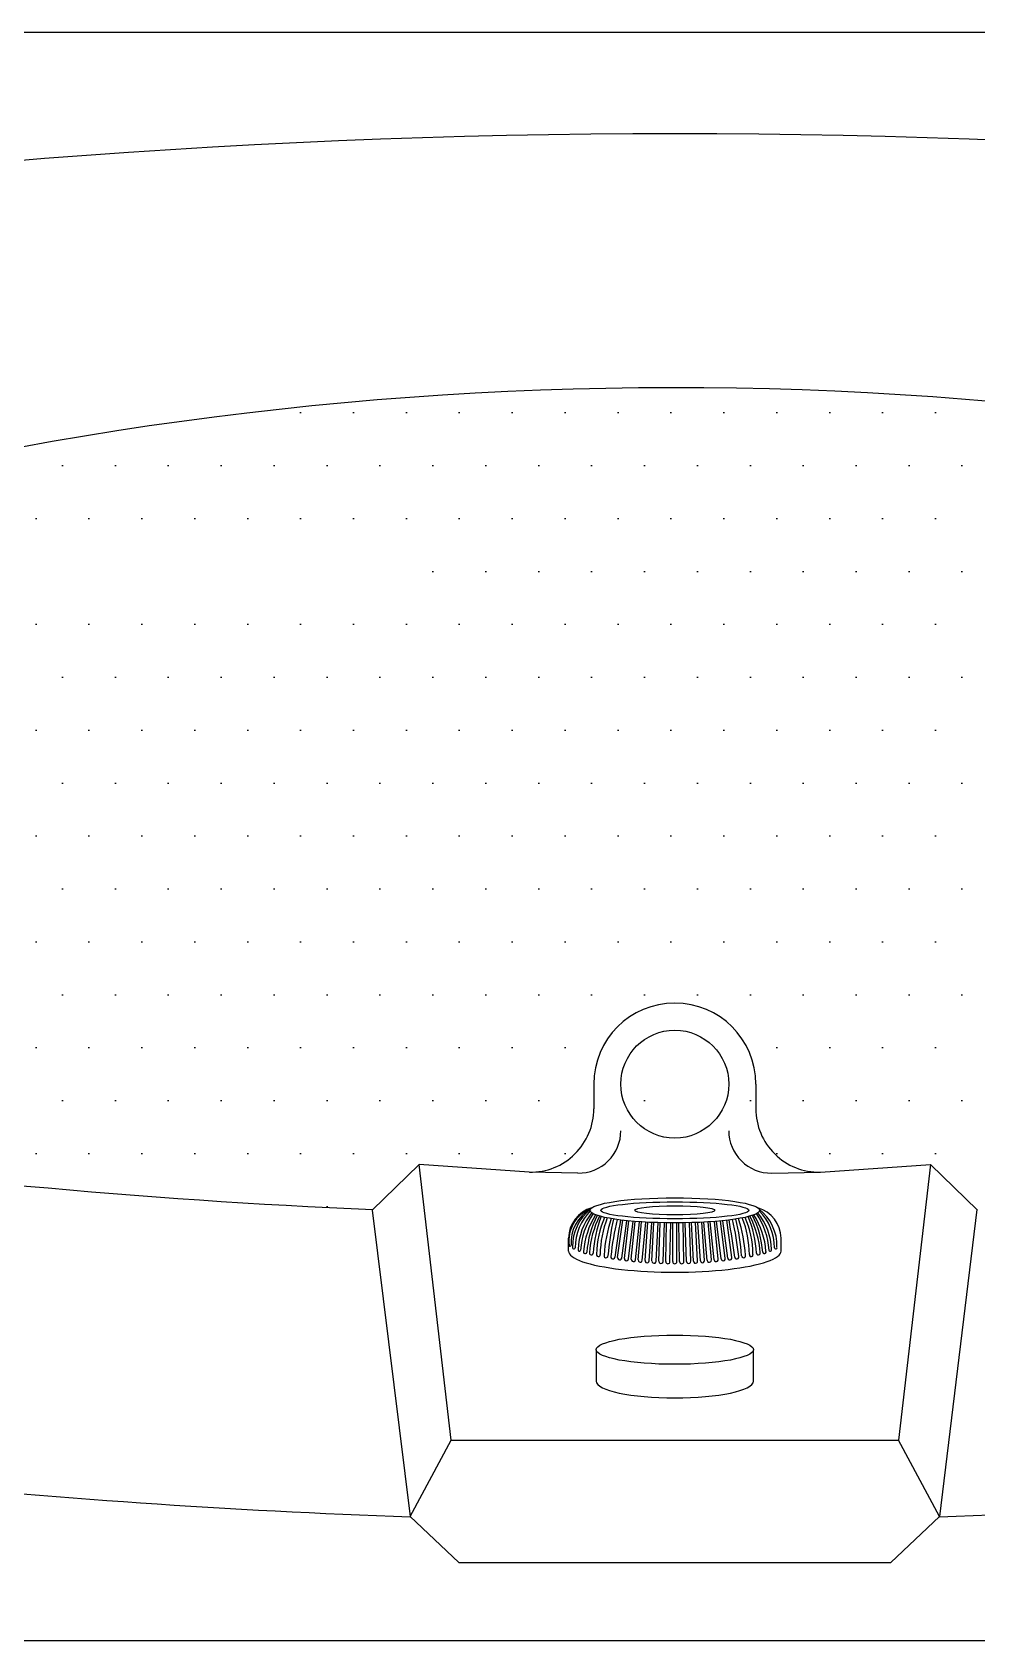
# Model space of a CAD drawing. Header units: millimetres. Extents: x -1273.06 to -1271.56, y 2243.96 to 2244.72.
# Drawn here: x -1272.616 to -1272.17, y 2243.96 to 2244.72 of the extents above; entities that cross this region are included whole.
import ezdxf

# ---------------------------------------------------------------- set-up
doc = ezdxf.new("R2010")
doc.units = ezdxf.units.MM
doc.header["$LTSCALE"] = 10
doc.layers.add('jacuzzi', color=1, linetype='Continuous')

msp = doc.modelspace()

# ---------------------------------------------------------------- hatches: boundary and pattern name
at = {"layer": 'jacuzzi'}
h = msp.add_hatch(dxfattribs=at)
h.set_pattern_fill('DOTS', color=256, scale=0.4, style=0)
h.set_pattern_definition([(0, (-1272.264676, 2242.99028), (0.0125, 0.025), [0, -0.025])])
edge = h.paths.add_edge_path()
edge.add_arc((-1272.31284, 2242.83586), 1.7162, 73.48765, 106.62594)
edge.add_arc((-1271.83813, 2244.43718), 0.046, 26.11047, 73.48765)
edge.add_arc((-1272.03629, 2244.34006), 0.26667, 333.41992, 386.11047)
edge.add_arc((-1271.83894, 2244.24132), 0.046, 278.34849, 333.41992)
edge.add_arc((-1272.31284, 2247.47068), 3.30995, 272.47096, 278.34849)
edge.add_line((-1272.16985, 2244.16353), (-1272.19201, 2244.18503))
edge.add_line((-1272.24395, 2244.18145), (-1272.19201, 2244.18503))
edge.add_arc((-1272.24458, 2244.21145), 0.03, 180, 270.79727)
edge.add_arc((-1272.31284, 2244.22306), 0.03827, 0, 180)
edge.add_arc((-1272.38111, 2244.21145), 0.03, 269.20273, 360)
edge.add_line((-1272.27458, 2244.22306), (-1272.27458, 2244.21145))
edge.add_line((-1272.35111, 2244.22306), (-1272.35111, 2244.21145))
edge.add_line((-1272.38173, 2244.18145), (-1272.43367, 2244.18503))
edge.add_line((-1272.45584, 2244.16353), (-1272.43367, 2244.18503))
edge.add_arc((-1272.31284, 2247.47068), 3.30995, 261.85194, 267.52904)
edge.add_arc((-1272.77545, 2244.23968), 0.046, 212.55924, 261.85194)
edge.add_arc((-1272.58946, 2244.35844), 0.26667, 181.37134, 212.55924)
edge.add_arc((-1272.58946, 2244.34568), 0.26667, 155.75947, 178.62866)
edge.add_arc((-1272.79075, 2244.43631), 0.04592, 106.62594, 155.75947)

# ---------------------------------------------------------------- linework, layer by layer
for p, q in [((-1272.35111, 2244.22306), (-1272.35111, 2244.21145)), ((-1272.27458, 2244.22306), (-1272.27458, 2244.21145)), ((-1272.45584, 2244.16353), (-1272.43367, 2244.18503)), ((-1272.38173, 2244.18145), (-1272.43367, 2244.18503)), ((-1272.41857, 2244.05485), (-1272.43367, 2244.18503)), ((-1272.35862, 2244.18105), (-1272.38173, 2244.18145)), ((-1272.26706, 2244.18105), (-1272.24395, 2244.18145)), ((-1272.24395, 2244.18145), (-1272.19201, 2244.18503)), ((-1272.19201, 2244.18503), (-1272.20711, 2244.05485)), ((-1272.16985, 2244.16353), (-1272.19201, 2244.18503)), ((-1272.45584, 2244.16353), (-1272.43784, 2244.01872)), ((-1272.33986, 2244.14116), (-1272.33746, 2244.15876)), ((-1272.33795, 2244.14088), (-1272.33546, 2244.15854)), ((-1272.33662, 2244.14072), (-1272.33451, 2244.15845)), ((-1272.28907, 2244.14072), (-1272.29118, 2244.15845)), ((-1272.28775, 2244.14088), (-1272.29023, 2244.15854)), ((-1272.28584, 2244.14116), (-1272.28824, 2244.15876)), ((-1272.17014, 2244.16381), (-1272.18784, 2244.01872)), ((-1272.3347, 2244.14047), (-1272.33251, 2244.15827)), ((-1272.33339, 2244.14033), (-1272.33156, 2244.15819)), ((-1272.33145, 2244.14012), (-1272.32956, 2244.15805)), ((-1272.33014, 2244.14), (-1272.32861, 2244.15798)), ((-1272.32819, 2244.13982), (-1272.32661, 2244.15786)), ((-1272.32689, 2244.13972), (-1272.32566, 2244.15782)), ((-1272.32493, 2244.13958), (-1272.32366, 2244.15772)), ((-1272.32364, 2244.13951), (-1272.32271, 2244.15769)), ((-1272.32166, 2244.1394), (-1272.3207, 2244.15762)), ((-1272.32038, 2244.13935), (-1272.31975, 2244.15759)), ((-1272.31839, 2244.13928), (-1272.31775, 2244.15755)), ((-1272.31712, 2244.13924), (-1272.3168, 2244.15753)), ((-1272.31512, 2244.13921), (-1272.3148, 2244.15751)), ((-1272.31385, 2244.1392), (-1272.31385, 2244.1575)), ((-1272.31185, 2244.1392), (-1272.31185, 2244.1575)), ((-1272.31058, 2244.13921), (-1272.3109, 2244.15751)), ((-1272.30858, 2244.13924), (-1272.3089, 2244.15753)), ((-1272.30731, 2244.13928), (-1272.30794, 2244.15755)), ((-1272.30532, 2244.13935), (-1272.30594, 2244.15759)), ((-1272.30404, 2244.1394), (-1272.30499, 2244.15762)), ((-1272.30206, 2244.13951), (-1272.30299, 2244.15769)), ((-1272.30077, 2244.13958), (-1272.30204, 2244.15772)), ((-1272.29881, 2244.13972), (-1272.30004, 2244.15781)), ((-1272.29751, 2244.13982), (-1272.29909, 2244.15786)), ((-1272.29555, 2244.14), (-1272.29708, 2244.15798)), ((-1272.29425, 2244.14012), (-1272.29613, 2244.15804)), ((-1272.29231, 2244.14033), (-1272.29413, 2244.15819)), ((-1272.291, 2244.14047), (-1272.29318, 2244.15827)), ((-1272.3631, 2244.14416), (-1272.36304, 2244.15029)), ((-1272.3631, 2244.14416), (-1272.36304, 2244.15029)), ((-1272.2626, 2244.14416), (-1272.26265, 2244.15029)), ((-1272.34998, 2244.09761), (-1272.34998, 2244.08274)), ((-1272.27571, 2244.08274), (-1272.27571, 2244.09761)), ((-1272.43784, 2244.01872), (-1272.41857, 2244.05485)), ((-1272.41857, 2244.05485), (-1272.20711, 2244.05485)), ((-1272.18784, 2244.01872), (-1272.20711, 2244.05485)), ((-1272.43784, 2244.01872), (-1272.41488, 2243.99706)), ((-1272.18784, 2244.01872), (-1272.2108, 2243.99706)), ((-1272.41488, 2243.99706), (-1272.2108, 2243.99706))]:
    msp.add_line(p, q, dxfattribs=at)
at = {"layer": 'jacuzzi', "color": 3}
msp.add_lwpolyline([(-1273.03988, 2244.72006, 0.414214), (-1273.06284, 2244.6971, -0.414214), (-1273.03988, 2244.72006), (-1271.5858, 2244.72006, -0.414214), (-1271.56284, 2244.6971), (-1271.56284, 2243.98302, -0.414214), (-1271.5858, 2243.96006), (-1273.03988, 2243.96006, -0.414214), (-1273.06284, 2243.98302), (-1273.06284, 2244.6971)], format="xyb", dxfattribs=at)
at = {"layer": 'jacuzzi'}
msp.add_circle((-1272.31284, 2244.22306), 0.0255, dxfattribs=at)
for centre, radius, start, end in [((-1272.31284, 2240.89374), 3.77832, 80.34597, 99.65403), ((-1272.31284, 2242.83586), 1.7162, 73.48765, 106.62594), ((-1272.31284, 2244.22306), 0.03827, 0, 180), ((-1272.38111, 2244.21145), 0.03, 269.20273, 0), ((-1272.24458, 2244.21145), 0.03, 180, 270.79727), ((-1272.35834, 2244.20105), 0.02, 269.20273, 0), ((-1272.26734, 2244.20105), 0.02, 180, 270.79727), ((-1272.31284, 2247.47068), 3.30995, 261.85194, 267.52904), ((-1272.34805, 2244.15016), 0.015, 105.49086, 179.5), ((-1272.34635, 2244.14901), 0.01653, 113.122, 187.41373), ((-1272.34381, 2244.14816), 0.01811, 119.4273, 183.95223), ((-1272.33929, 2244.14672), 0.02184, 127.83142, 181.64557), ((-1272.33561, 2244.14589), 0.02433, 134.33093, 180.23211), ((-1272.32973, 2244.14409), 0.02882, 140.68054, 178.32518), ((-1272.32419, 2244.14288), 0.03321, 145.10746, 176.97963), ((-1272.31898, 2244.14145), 0.03705, 147.54921, 176.04178), ((-1272.30744, 2244.13984), 0.04715, 153.23283, 175.40844), ((-1272.31058, 2244.14089), 0.04266, 152.31978, 176.65283), ((-1272.29355, 2244.13924), 0.05807, 158.52803, 176.09219), ((-1272.30583, 2244.14234), 0.04397, 156.13733, 179.44404), ((-1272.30074, 2244.14233), 0.04736, 158.28628, 179.64395), ((-1272.27203, 2244.13687), 0.07446, 162.28509, 175.88477), ((-1272.23402, 2244.13397), 0.11068, 166.74998, 175.90547), ((-1272.1983, 2244.12611), 0.14561, 166.90862, 173.87163), ((-1271.88473, 2244.08067), 0.46046, 170.22079, 172.42841), ((-1272.74096, 2244.08067), 0.46046, 7.57159, 9.77906), ((-1272.4274, 2244.12611), 0.14561, 6.12837, 13.09085), ((-1272.39168, 2244.13397), 0.11068, 4.09453, 13.24924), ((-1272.35367, 2244.13687), 0.07446, 4.11523, 17.71364), ((-1272.32496, 2244.14233), 0.04736, 0.35605, 21.7114), ((-1272.31987, 2244.14234), 0.04397, 0.55596, 23.85986), ((-1272.33215, 2244.13924), 0.05807, 3.90781, 21.46952), ((-1272.31512, 2244.14089), 0.04266, 3.34717, 27.67652), ((-1272.31825, 2244.13984), 0.04715, 4.59156, 26.76328), ((-1272.30672, 2244.14145), 0.03705, 3.95822, 32.44516), ((-1272.3015, 2244.14288), 0.03321, 3.02037, 34.88441), ((-1272.27765, 2244.15016), 0.015, 0.5, 74.44718), ((-1272.29597, 2244.14409), 0.02882, 1.67482, 39.12626), ((-1272.2864, 2244.14672), 0.02184, 358.35443, 52.1082), ((-1272.29008, 2244.14589), 0.02433, 359.76789, 45.07391), ((-1272.36231, 2244.14691), 0.000437, 185.19472, 359.27961), ((-1272.36055, 2244.14586), 0.000615, 158.32043, 352.68044), ((-1272.35797, 2244.14471), 0.000615, 158.32043, 352.68044), ((-1272.3552, 2244.14379), 0.000777, 163.19146, 347.36048), ((-1272.35233, 2244.14319), 0.000853, 167.19489, 0.39829), ((-1272.27336, 2244.14319), 0.000853, 179.60171, 12.80511), ((-1272.27049, 2244.14379), 0.000777, 192.63952, 16.80854), ((-1272.26773, 2244.14471), 0.000615, 187.31956, 21.67957), ((-1272.26515, 2244.14586), 0.000615, 187.31956, 21.67957), ((-1272.34896, 2244.14246), 0.000886, 160.09872, 10.73855), ((-1272.34536, 2244.14199), 0.000957, 166.43453, 352.62853), ((-1272.34214, 2244.14146), 0.000962, 167.91644, 353.33704), ((-1272.33891, 2244.14098), 0.000966, 169.37771, 354.04407), ((-1272.33567, 2244.14056), 0.000971, 170.81795, 354.75024), ((-1272.33242, 2244.1402), 0.000976, 172.23678, 355.45613), ((-1272.32917, 2244.13989), 0.00098, 173.63389, 356.16231), ((-1272.32591, 2244.13964), 0.000985, 175.00898, 356.8693), ((-1272.32265, 2244.13944), 0.00099, 176.36182, 357.5776), ((-1272.31939, 2244.13931), 0.000995, 177.69222, 358.28769), ((-1272.31612, 2244.13922), 0.001, 179, 359), ((-1272.31285, 2244.1392), 0.001, 180, 0), ((-1272.30958, 2244.13922), 0.001, 181, 1), ((-1272.30631, 2244.13931), 0.000995, 181.71231, 2.30778), ((-1272.30305, 2244.13944), 0.00099, 182.4224, 3.63818), ((-1272.29979, 2244.13964), 0.000985, 183.1307, 4.99102), ((-1272.29653, 2244.13989), 0.00098, 183.83769, 6.36611), ((-1272.29328, 2244.1402), 0.000976, 184.54387, 7.76322), ((-1272.29003, 2244.14056), 0.000971, 185.24976, 9.18205), ((-1272.28679, 2244.14098), 0.000966, 185.95593, 10.62229), ((-1272.28356, 2244.14146), 0.000962, 186.66296, 12.08356), ((-1272.28033, 2244.14199), 0.000957, 187.37147, 13.56547), ((-1272.27674, 2244.14246), 0.000886, 169.26145, 19.90128), ((-1272.31284, 2247.68084), 3.66426, 260.06178, 268.04507), ((-1272.31284, 2247.68084), 3.66426, 271.95493, 279.93822)]:
    msp.add_arc(centre, radius, start, end, dxfattribs=at)
for centre, major_axis, ratio in [((-1272.31284, 2244.16344), (-0.04, 0), 0.1484), ((-1272.31284, 2244.16344), (-0.03493, 0), 0.114375), ((-1272.31284, 2244.16344), (-0.0189, 0), 0.112344), ((-1272.31284, 2244.09761), (-0.03714, 0), 0.186255)]:
    msp.add_ellipse(centre, major_axis=major_axis, ratio=ratio, dxfattribs=at)
for centre, major_axis, ratio, start_param, end_param in [((-1272.31285, 2244.14416), (-0.05025, 0), 0.198307, 6.281174, 9.428239), ((-1272.31284, 2244.08274), (0.03714, 0), 0.213184, 3.141593, 6.283185)]:
    msp.add_ellipse(centre, major_axis=major_axis, ratio=ratio, start_param=start_param, end_param=end_param, dxfattribs=at)

doc.saveas('drawing.dxf')
